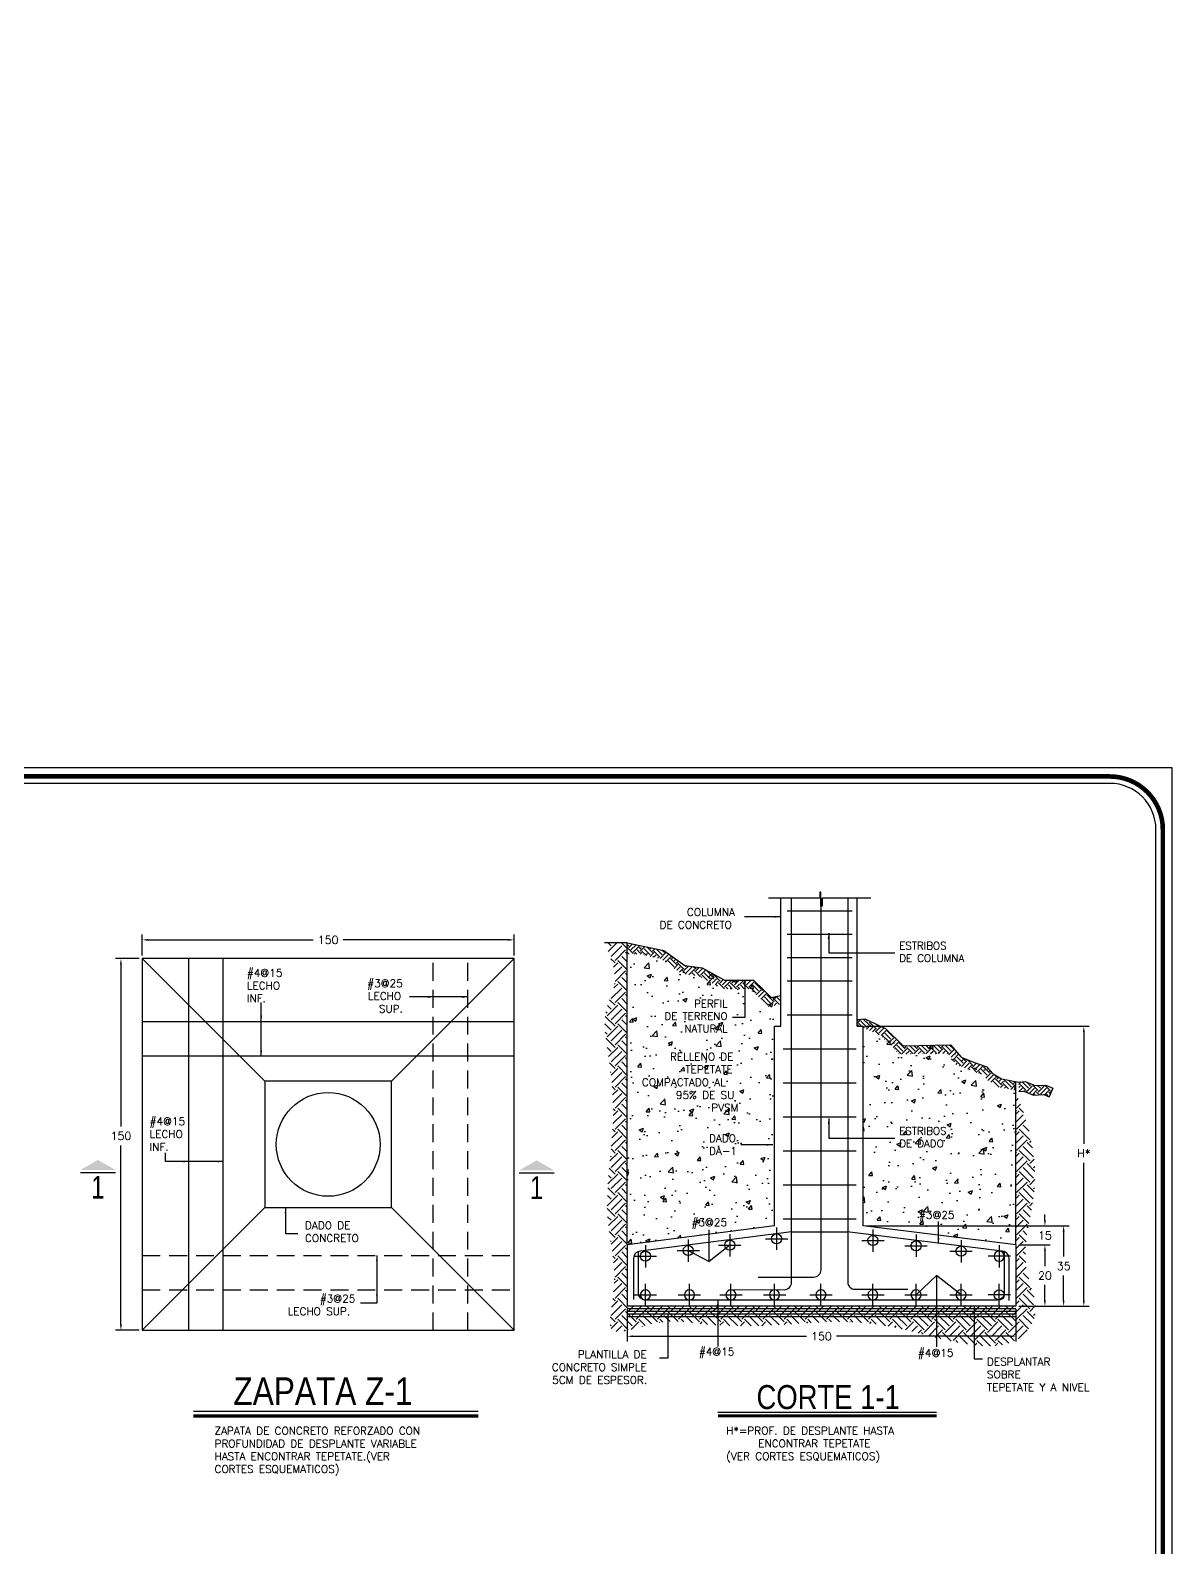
# Model space of a CAD drawing. Header units: millimetres. Extents: x -478 to -58, y -79 to 80.
# Drawn here: x -453.85 to -434.82, y 54.44 to 79.84 of the extents above; entities that cross this region are included whole.
import ezdxf

# ---------------------------------------------------------------- set-up
doc = ezdxf.new("R2010")
doc.units = ezdxf.units.MM
doc.header["$MEASUREMENT"] = 0
doc.linetypes.add('DASHED2', pattern=[0.375, 0.25, -0.125])
doc.layers.get('Defpoints').update_dxf_attribs({"color": 71})
for name, color, linetype in [('ACERO', 40, 'Continuous'), ('ACEROP', 40, 'DASHED2'), ('cimentacion', 2, 'Continuous'), ('Cotas', 1, 'Continuous'), ('L1', 1, 'Continuous'), ('MUROS', 4, 'Continuous'), ('texto', 5, 'Continuous')]:
    doc.layers.add(name, color=color, linetype=linetype)
doc.styles.add('GRAN', font='swissck.ttf', dxfattribs={"height": 0.3})
doc.styles.add('PEQ', font='simplex.shx', dxfattribs={"height": 0.09})
doc.styles.add('ROMANS', font='simplex.shx')
doc.dimstyles.new('STANDARD$0', dxfattribs={"dimtxt": 0.135, "dimasz": 0.095, "dimexe": 0.09, "dimexo": 0.05, "dimgap": 0.09, "dimtad": 0, "dimtih": 1, "dimtoh": 1, "dimdec": 0, "dimlfac": 100, "dimzin": 0, "dimdsep": 46, "dimtxsty": 'ROMANS', "dimcen": 0.09, "dimclrd": 1, "dimclre": 1, "dimclrt": 5, "dimadec": 0, "dimazin": 0, "dimtfac": 1, "dimtdec": 0, "dimtofl": 0, "dimtmove": 0, "dimatfit": 1, "dimfxl": 1, "dimtolj": 1, "dimtzin": 0, "dimarcsym": 0})
doc.dimstyles.new('STANDARD$7', dxfattribs={"dimtxt": 0.6, "dimasz": 0.09, "dimexe": 0.18, "dimexo": 0.0625, "dimgap": 0.09, "dimtad": 0, "dimtih": 1, "dimtoh": 1, "dimzin": 0, "dimdsep": 46, "dimtxsty": 'PEQ', "dimcen": 0.09, "dimclrd": 1, "dimclre": 1, "dimadec": 0, "dimazin": 0, "dimtfac": 1, "dimtdec": 4, "dimtofl": 0, "dimtmove": 0, "dimatfit": 1, "dimfxl": 1, "dimtolj": 1, "dimtzin": 0, "dimarcsym": 0})
pattern_1 = [(45, (0, -1.49041), (3e-17, 0.201525433), [0.1425, -0.1425]), (45, (-0.03779, -1.45262), (3e-17, 0.201525433), [0.1425, -0.1425]), (45, (-0.07557, -1.41484), (3e-17, 0.201525433), [0.1425, -0.1425]), (135, (-0.07557, -1.38965), (-0.201525433, 4e-17), [0.1425, -0.1425]), (135, (-0.03779, -1.35186), (-0.201525433, 4e-17), [0.1425, -0.1425]), (135, (1e-17, -1.31408), (-0.201525433, 4e-17), [0.1425, -0.1425])]

# ---------------------------------------------------------------- blocks, each defined once
blk = doc.blocks.new('*D15')
at = {"layer": 'Cotas', "color": 1, "lineweight": -2}
for p, q in [((-451.976, 64.35), (-451.976, 64.703)), ((-451.881, 64.613), (-449.115, 64.613)), ((-445.848, 64.613), (-448.614, 64.613)), ((-445.753, 64.35), (-445.753, 64.703))]:
    blk.add_line(p, q, dxfattribs=at)
at = {"layer": 'Cotas', "color": 1}
for points in [[(-451.881, 64.629), (-451.881, 64.598), (-451.976, 64.613)], [(-445.848, 64.629), (-445.848, 64.598), (-445.753, 64.613)]]:
    blk.add_solid(points, dxfattribs=at)
at = {"layer": 'Defpoints', "color": 0}
for p in [(-445.753, 64.613), (-451.976, 64.3), (-445.753, 64.3)]:
    blk.add_point(p, dxfattribs=at)
at = {"layer": 'Cotas', "color": 5, "insert": (-448.865, 64.613), "char_height": 0.135, "attachment_point": 5, "style": 'ROMANS'}
blk.add_mtext('\\A1;150', dxfattribs=at)
blk = doc.blocks.new('*D10')
at = {"layer": 'Cotas', "color": 1, "lineweight": -2}
for p, q in [((-452.026, 64.3), (-452.423, 64.3)), ((-452.333, 64.205), (-452.333, 61.488)), ((-452.333, 58.172), (-452.333, 61.173)), ((-452.026, 58.077), (-452.423, 58.077))]:
    blk.add_line(p, q, dxfattribs=at)
at = {"layer": 'Cotas', "color": 1}
for points in [[(-452.349, 64.205), (-452.317, 64.205), (-452.333, 64.3)], [(-452.349, 58.172), (-452.317, 58.172), (-452.333, 58.077)]]:
    blk.add_solid(points, dxfattribs=at)
at = {"layer": 'Defpoints', "color": 0}
for p in [(-452.333, 64.3), (-451.976, 64.3), (-451.976, 58.077)]:
    blk.add_point(p, dxfattribs=at)
at = {"layer": 'Cotas', "color": 5, "insert": (-452.333, 61.331), "char_height": 0.135, "attachment_point": 5, "style": 'ROMANS'}
blk.add_mtext('\\A1;150', dxfattribs=at)
blk = doc.blocks.new('VAR')
at = {"layer": 'ACERO', "color": 4}
for p, q in [((-0.121, 0), (0.121, 0)), ((0, 0.121), (0, -0.121))]:
    blk.add_line(p, q, dxfattribs=at)
at = {"layer": 'ACERO'}
blk.add_circle((0, 0), 0.0548, dxfattribs=at)
blk = doc.blocks.new('*D11')
at = {"layer": 'Defpoints', "color": 0}
for p in [(-437.357, 59.505, 87.738), (-436.869, 59.505), (-437.357, 58.48, 87.738)]:
    blk.add_point(p, dxfattribs=at)
at = {"layer": 'texto', "color": 1, "lineweight": -2}
for p, q in [((-437.307, 59.505), (-436.779, 59.505)), ((-436.869, 59.41), (-436.869, 59.15)), ((-436.869, 58.575), (-436.869, 58.835)), ((-437.307, 58.48), (-436.779, 58.48))]:
    blk.add_line(p, q, dxfattribs=at)
at = {"layer": 'texto', "color": 1}
for points in [[(-436.885, 59.41), (-436.853, 59.41), (-436.869, 59.505)], [(-436.885, 58.575), (-436.853, 58.575), (-436.869, 58.48)]]:
    blk.add_solid(points, dxfattribs=at)
at = {"layer": 'texto', "color": 5, "insert": (-436.869, 58.992), "char_height": 0.135, "attachment_point": 5, "style": 'ROMANS'}
blk.add_mtext('\\A1;20', dxfattribs=at)
blk = doc.blocks.new('*D12')
at = {"layer": 'Defpoints', "color": 0}
for p in [(-443.861, 58.48), (-437.357, 58.48), (-437.357, 57.976)]:
    blk.add_point(p, dxfattribs=at)
at = {"layer": 'texto', "color": 1, "lineweight": -2}
for p, q in [((-443.861, 58.43), (-443.861, 57.886)), ((-437.357, 58.43), (-437.357, 57.886)), ((-443.766, 57.976), (-440.86, 57.976)), ((-437.452, 57.976), (-440.358, 57.976))]:
    blk.add_line(p, q, dxfattribs=at)
at = {"layer": 'texto', "color": 1}
for points in [[(-443.766, 57.991), (-443.766, 57.96), (-443.861, 57.976)], [(-437.452, 57.991), (-437.452, 57.96), (-437.357, 57.976)]]:
    blk.add_solid(points, dxfattribs=at)
at = {"layer": 'texto', "color": 5, "insert": (-440.609, 57.976), "char_height": 0.135, "attachment_point": 5, "style": 'ROMANS'}
blk.add_mtext('\\A1;150', dxfattribs=at)
blk = doc.blocks.new('*D16')
at = {"layer": 'Defpoints', "color": 0}
for p in [(-439.911, 59.824), (-437.357, 59.505), (-436.869, 59.505)]:
    blk.add_point(p, dxfattribs=at)
at = {"layer": 'texto', "color": 1, "lineweight": -2}
for p, q in [((-436.869, 59.919), (-436.869, 60.014)), ((-439.861, 59.824), (-436.779, 59.824)), ((-437.307, 59.505), (-436.779, 59.505)), ((-436.869, 59.41), (-436.869, 59.315))]:
    blk.add_line(p, q, dxfattribs=at)
at = {"layer": 'texto', "color": 1}
for points in [[(-436.885, 59.919), (-436.853, 59.919), (-436.869, 59.824)], [(-436.885, 59.41), (-436.853, 59.41), (-436.869, 59.505)]]:
    blk.add_solid(points, dxfattribs=at)
at = {"layer": 'texto', "color": 5, "insert": (-436.869, 59.664), "char_height": 0.135, "attachment_point": 5, "style": 'ROMANS'}
blk.add_mtext('\\A1;15', dxfattribs=at)
blk = doc.blocks.new('*D13')
at = {"layer": 'cimentacion', "color": 1, "lineweight": -2}
for p, q in [((-439.861, 63.166), (-436.128, 63.166)), ((-436.218, 63.071), (-436.218, 61.197)), ((-436.218, 58.575), (-436.218, 60.882)), ((-437.307, 58.48), (-436.128, 58.48))]:
    blk.add_line(p, q, dxfattribs=at)
at = {"layer": 'cimentacion', "color": 1}
for points in [[(-436.234, 63.071), (-436.202, 63.071), (-436.218, 63.166)], [(-436.234, 58.575), (-436.202, 58.575), (-436.218, 58.48)]]:
    blk.add_solid(points, dxfattribs=at)
at = {"layer": 'Defpoints', "color": 0}
for p in [(-439.911, 63.166), (-436.218, 63.166), (-437.357, 58.48)]:
    blk.add_point(p, dxfattribs=at)
at = {"layer": 'cimentacion', "color": 5, "insert": (-436.218, 61.04), "char_height": 0.135, "attachment_point": 5, "style": 'ROMANS'}
blk.add_mtext('\\A1;H*', dxfattribs=at)
blk = doc.blocks.new('*D14')
at = {"layer": 'Defpoints', "color": 0}
for p in [(-439.911, 59.824), (-436.556, 59.824), (-437.357, 58.48)]:
    blk.add_point(p, dxfattribs=at)
at = {"layer": 'L1', "color": 1, "lineweight": -2}
for p, q in [((-439.861, 59.824), (-436.466, 59.824)), ((-436.556, 59.729), (-436.556, 59.31)), ((-436.556, 58.575), (-436.556, 58.995)), ((-437.307, 58.48), (-436.466, 58.48))]:
    blk.add_line(p, q, dxfattribs=at)
at = {"layer": 'L1', "color": 1}
for points in [[(-436.572, 59.729), (-436.54, 59.729), (-436.556, 59.824)], [(-436.572, 58.575), (-436.54, 58.575), (-436.556, 58.48)]]:
    blk.add_solid(points, dxfattribs=at)
at = {"layer": 'L1', "color": 5, "insert": (-436.556, 59.152), "char_height": 0.135, "attachment_point": 5, "style": 'ROMANS'}
blk.add_mtext('\\A1;35', dxfattribs=at)

msp = doc.modelspace()

# ---------------------------------------------------------------- hatches: boundary and pattern name
at = {"layer": 'L1'}
h = msp.add_hatch(dxfattribs=at)
h.set_pattern_fill('EARTH', color=256, angle=45, style=0)
h.set_pattern_definition([(45, (0, -1.4904), (3e-17, 0.35355339), [0.25, -0.25]), (45, (-0.0663, -1.42412), (3e-17, 0.35355339), [0.25, -0.25]), (45, (-0.13258, -1.35783), (3e-17, 0.35355339), [0.25, -0.25]), (135, (-0.13258, -1.31363), (-0.35355339, 6e-17), [0.25, -0.25]), (135, (-0.0663, -1.24734), (-0.35355339, 6e-17), [0.25, -0.25]), (135, (3e-17, -1.18105), (-0.35355339, 6e-17), [0.25, -0.25])])
edge = h.paths.add_edge_path()
edge.add_spline(control_points=[(-444.23836, 64.56285), (-444.1326, 64.31336), (-443.97777, 63.94806), (-444.29733, 63.3595), (-444.14412, 62.5892), (-444.041, 61.43209), (-444.31534, 60.00244), (-443.97449, 58.99796), (-444.26301, 57.88578), (-443.31343, 58.29667), (-442.5574, 58.15014), (-441.1585, 58.13357), (-439.53409, 58.40249), (-437.46539, 57.46075), (-436.94025, 58.46613), (-437.36892, 59.26268), (-436.93084, 60.37125), (-437.10411, 61.40796), (-437.30228, 61.92732), (-437.35746, 62.07193)], knot_values=[0, 0, 0, 0, 0.7536928, 1.10351632, 1.90936144, 2.99159065, 4.65468594, 5.99850418, 6.51812352, 7.1619268, 8.06472781, 9.10928925, 11.16548234, 13.52965054, 13.65013932, 14.46508592, 15.84775332, 17.05285171, 17.51788012, 17.51788012, 17.51788012, 17.51788012], degree=3, periodic=0)
edge.add_line((-437.35746, 62.07193), (-437.35746, 59.50462))
edge.add_line((-437.35746, 59.50462), (-437.35746, 58.48038))
edge.add_line((-437.35746, 58.48038), (-443.86083, 58.48038))
edge.add_line((-443.86083, 58.48038), (-443.86083, 59.50462))
edge.add_line((-443.86083, 59.50462), (-443.86083, 64.56285))
edge.add_line((-443.86083, 64.56285), (-444.23836, 64.56285))
h.paths.add_polyline_path([(-444.21149, 62.99945), (-442.14966, 62.99945), (-442.14966, 63.67276), (-444.21149, 63.67276)], flags=24)
h = msp.add_hatch(dxfattribs=at)
h.set_pattern_fill('EARTH', color=256, scale=0.57, angle=45, style=0)
h.set_pattern_definition(pattern_1)
h.paths.add_polyline_path([(-443.62349, 64.5132), (-443.86083, 64.56285), (-443.86083, 64.37372), (-443.65267, 64.37372)])
h = msp.add_hatch(dxfattribs=at)
h.set_pattern_fill('AR-CONC', color=256, scale=0.1, style=0)
h.set_pattern_definition([(50, (0, -1.4904), (0.7172602, -0.0627521), [0.075, -0.825]), (355, (0, -1.4904), (-0.1387513, 0.7521921), [0.06, -0.66]), (100.4514, (0.0598, -1.49564), (0.5785094, 0.6894395), [0.0637402, -0.7011421]), (46.1842, (0, -1.2904), (1.067241, -0.165519), [0.1125, -1.2375]), (96.6356, (0.0889, -1.3042), (0.9346627, 0.9741179), [0.0956103, -1.051713]), (351.1842, (0, -1.2904), (0.934662, 0.9741186), [0.09, -0.99]), (21, (0.1, -1.3404), (0.59690705, -0.4026189), [0.075, -0.825]), (326, (0.1, -1.3404), (0.2433153, 0.72515), [0.06, -0.66]), (71.4514, (0.14974, -1.37396), (0.8402226, 0.3225305), [0.0637402, -0.7011421]), (37.5, (0, -1.4904), (0.01215986, 0.33289385), [0, -0.652, 0, -0.67, 0, -0.6625]), (7.5, (0, -1.4904), (0.26306954, 0.3944117), [0, -0.382, 0, -0.637, 0, -0.2525]), (327.5, (-0.223, -1.4904), (0.53382244, -0.02255487), [0, -0.25, 0, -0.78, 0, -1.035]), (317.5, (-0.323, -1.4904), (0.58318617, 0.100105), [0, -0.325, 0, -0.518, 0, -0.735])])
h.paths.add_polyline_path([(-441.39257, 63.16622), (-441.28951, 63.16622), (-441.28951, 63.68137), (-441.44956, 63.65099), (-441.5726, 63.76907), (-441.74689, 63.93639), (-442.22957, 63.93639), (-442.60615, 64.14408), (-442.89407, 64.18344), (-443.24546, 64.43412), (-443.86083, 64.56285), (-443.86083, 59.50462), (-441.39257, 59.82355)])
h.paths.add_polyline_path([(-438.27027, 62.64719), (-438.44768, 62.85798), (-439.24429, 62.84137), (-439.53788, 63.13029), (-439.88385, 63.29044), (-440.01416, 63.28024), (-440.01416, 63.16622), (-439.91109, 63.16622), (-439.91109, 59.82413), (-437.35746, 59.50462), (-437.35746, 62.23968), (-437.5959, 62.28471), (-437.73466, 62.37074), (-437.84108, 62.48729), (-438.06249, 62.56554)])
h.paths.add_polyline_path([(-443.37957, 63.03237), (-442.14966, 63.03237), (-442.14966, 63.63985), (-443.37957, 63.63985)], flags=24)
h.paths.add_polyline_path([(-442.52293, 60.98211), (-441.97024, 60.98211), (-441.97024, 61.38824), (-442.52293, 61.38824)], flags=24)
h.paths.add_polyline_path([(-442.81591, 59.74314), (-442.15939, 59.74314), (-442.15939, 59.97827), (-442.81591, 59.97827)], flags=24)
h.paths.add_polyline_path([(-439.33916, 61.11088), (-438.42046, 61.11088), (-438.42046, 61.50888), (-439.33916, 61.50888)], flags=24)
h.paths.add_polyline_path([(-439.00811, 59.86943), (-438.35159, 59.86943), (-438.35159, 60.10456), (-439.00811, 60.10456)], flags=24)
h = msp.add_hatch(dxfattribs=at)
h.set_pattern_fill('EARTH', color=256, scale=0.57, angle=45, style=0)
h.set_pattern_definition([(45, (-22.65402, 1.75098), (1e-17, 0.201525433), [0.1425, -0.1425]), (45, (-22.6918, 1.78876), (1e-17, 0.201525433), [0.1425, -0.1425]), (45, (-22.72959, 1.82655), (1e-17, 0.201525433), [0.1425, -0.1425]), (135, (-22.72959, 1.85174), (-0.201525433, 3e-17), [0.1425, -0.1425]), (135, (-22.6918, 1.88953), (-0.201525433, 3e-17), [0.1425, -0.1425]), (135, (-22.65402, 1.92731), (-0.201525433, 3e-17), [0.1425, -0.1425])])
h.paths.add_polyline_path([(-442.60615, 64.14408), (-442.89407, 64.18344), (-443.24546, 64.43412), (-443.62349, 64.5132), (-443.65267, 64.37372), (-443.30389, 64.30076), (-442.94821, 64.04701), (-442.65174, 64.00648), (-442.26626, 63.79389), (-441.80422, 63.79389), (-441.67128, 63.66627), (-441.4952, 63.49728), (-441.28951, 63.53633), (-441.28951, 63.68137), (-441.44956, 63.65099), (-441.5726, 63.76907), (-441.74689, 63.93639), (-442.22957, 63.93639)])
h.paths.add_polyline_path([(-439.88385, 63.29044), (-440.01416, 63.28024), (-440.01416, 63.16622), (-439.91109, 63.16622), (-439.91109, 63.14603), (-439.6202, 63.01137), (-439.30141, 62.69765), (-438.51283, 62.71409), (-438.35602, 62.52778), (-438.1123, 62.43201), (-437.92223, 62.36484), (-437.82656, 62.26005), (-437.64842, 62.14961), (-437.3839, 62.09965), (-437.35746, 62.23968), (-437.5959, 62.28471), (-437.73466, 62.37074), (-437.84108, 62.48729), (-438.06249, 62.56554), (-438.27027, 62.64719), (-438.44768, 62.85798), (-439.24429, 62.84137), (-439.53788, 63.13029)])
h = msp.add_hatch(dxfattribs=at)
h.set_pattern_fill('EARTH', color=256, scale=0.57, angle=45, style=0)
h.set_pattern_definition(pattern_1)
h.paths.add_polyline_path([(-436.85568, 62.18134), (-437.03157, 62.17289), (-437.19731, 62.24046), (-437.30746, 62.23023), (-437.30746, 62.07193), (-437.22112, 62.07995), (-437.05881, 62.01378), (-436.88492, 62.02213), (-436.79862, 61.98449), (-436.73561, 62.12898)])

# ---------------------------------------------------------------- linework, layer by layer
at = {"color": 6}
for p, q in [((-441.18554, 65.09866), (-440.09385, 65.09866)), ((-441.18554, 64.70902), (-440.09385, 64.70902)), ((-441.18554, 64.31939), (-440.09385, 64.31939)), ((-441.18554, 63.92975), (-440.09385, 63.92975)), ((-441.18554, 63.35975), (-440.09385, 63.35975)), ((-441.25204, 62.78975), (-440.02735, 62.78975)), ((-441.25204, 62.21975), (-440.02735, 62.21975)), ((-441.25204, 61.64975), (-440.02735, 61.64975)), ((-441.25204, 61.07975), (-440.02735, 61.07975)), ((-441.25204, 60.50975), (-440.02735, 60.50975)), ((-441.25204, 59.93975), (-440.02735, 59.93975))]:
    msp.add_line(p, q, dxfattribs=at)
at = {"layer": 'ACERO'}
for p, q in [((-440.61555, 59.09124), (-440.61555, 65.30981)), ((-451.19703, 58.07674), (-451.19703, 64.29953)), ((-450.61991, 58.07674), (-450.61991, 64.29953)), ((-451.97615, 63.24746), (-445.75337, 63.24746)), ((-451.97615, 62.67033), (-445.75337, 62.67033)), ((-441.10954, 59.72259), (-440.16985, 59.72259)), ((-441.66706, 58.9663), (-440.74048, 58.9663))]:
    msp.add_line(p, q, dxfattribs=at)
for points in [[(-442.16105, 58.75763), (-441.23447, 58.75601, 0.41421356), (-441.10954, 58.88095), (-441.10954, 65.30981)], [(-440.16985, 65.30981), (-440.16985, 58.88823, 0.41421356), (-440.04491, 58.7633), (-439.16228, 58.76278)], [(-441.10954, 59.72259), (-443.63871, 59.4017, 0.41421356), (-443.75439, 59.28601), (-443.75439, 58.58994)], [(-437.47016, 58.57561), (-437.47016, 59.28601, 0.41421356), (-437.58584, 59.4017), (-440.17625, 59.72259)], [(-437.549, 59.40938), (-437.549, 58.69898, -0.41421356), (-437.66468, 58.5833), (-443.55685, 58.5833, -0.41421356), (-443.67253, 58.69898), (-443.67253, 59.39506)]]:
    msp.add_lwpolyline(points, format="xyb", dxfattribs=at)
msp.add_arc((-440.74048, 59.09124), 0.12494, 270, 360, dxfattribs=at)
at = {"layer": 'ACEROP', "ltscale": 1.2}
for p, q in [((-447.10635, 58.07674), (-447.10635, 64.29953)), ((-446.52923, 58.07674), (-446.52923, 64.29953)), ((-451.97615, 59.33002), (-445.75337, 59.33002)), ((-451.97615, 58.7529), (-445.75337, 58.7529))]:
    msp.add_line(p, q, dxfattribs=at)
at = {"layer": 'L1'}
for p, q in [((-443.86083, 64.56285), (-444.23836, 64.56285)), ((-443.86083, 59.50462), (-443.86083, 64.56285)), ((-437.35746, 62.23968), (-437.3839, 62.09965)), ((-437.35746, 59.50462), (-437.35746, 62.23023)), ((-436.73561, 62.12898), (-436.79862, 61.98449)), ((-437.35746, 58.43574), (-443.86083, 58.43574)), ((-437.35746, 58.39111), (-443.86083, 58.39111)), ((-437.35746, 58.34647), (-443.86083, 58.34647)), ((-437.35746, 58.30184), (-443.86083, 58.30184))]:
    msp.add_line(p, q, dxfattribs=at)
for points in [[(-439.781, 65.30981), (-440.5951, 65.30981), (-440.5951, 65.17792), (-440.61701, 65.17792), (-440.61701, 65.41472), (-440.63891, 65.41472), (-440.63891, 65.30981), (-441.49391, 65.30981)], [(-443.86083, 64.56285), (-443.24546, 64.43412), (-442.89407, 64.18344), (-442.60615, 64.14408), (-442.22957, 63.93639), (-441.74689, 63.93639), (-441.5726, 63.76907), (-441.44956, 63.65099), (-441.28951, 63.68137)], [(-440.01416, 63.28024), (-439.88385, 63.29044), (-439.53788, 63.13029), (-439.24429, 62.84137), (-438.44768, 62.85798), (-438.27027, 62.64719), (-438.06249, 62.56554), (-437.84108, 62.48729), (-437.73466, 62.37074), (-437.5959, 62.28471), (-437.30746, 62.23023)], [(-437.30746, 62.23023), (-437.19731, 62.24046), (-437.03157, 62.17289), (-436.85568, 62.18134), (-436.73561, 62.12898)], [(-437.30746, 62.07193), (-437.22112, 62.07995), (-437.05881, 62.01378), (-436.88492, 62.02213), (-436.79862, 61.98449)]]:
    msp.add_lwpolyline(points, dxfattribs=at)
msp.add_circle((-448.86476, 61.18814), 0.8684, dxfattribs=at)
at = {"layer": 'MUROS'}
for p, q in [((-441.28951, 63.16622), (-441.28951, 65.30981)), ((-440.01416, 63.16622), (-440.01416, 65.30981)), ((-441.39257, 59.82355), (-441.39257, 63.16622)), ((-441.39257, 63.16622), (-441.28951, 63.16622)), ((-440.01416, 63.16622), (-439.91109, 63.16622)), ((-439.91109, 59.82413), (-439.91109, 63.16622)), ((-441.39257, 59.82355), (-443.86083, 59.50462)), ((-437.35746, 59.50462), (-439.91109, 59.82413)), ((-443.86083, 59.50462), (-443.86083, 58.48038)), ((-437.35746, 59.50462), (-437.35746, 58.48038)), ((-437.35746, 58.48038), (-443.86083, 58.48038))]:
    msp.add_line(p, q, dxfattribs=at)
at = {"layer": 'texto'}
for p, q in [((-449.92316, 62.24654), (-451.97615, 64.29953)), ((-447.80636, 62.24654), (-445.75337, 64.29953)), ((-453.01177, 60.72026), (-452.42573, 60.72026)), ((-445.66964, 60.71314), (-445.0836, 60.71314)), ((-449.92316, 60.12973), (-451.97615, 58.07674)), ((-445.75337, 58.07674), (-447.80636, 60.12973)), ((-446.35357, 56.71701), (-451.11896, 56.71701)), ((-442.34329, 56.70683), (-438.68113, 56.70683))]:
    msp.add_line(p, q, dxfattribs=at)
at = {"layer": 'texto', "color": 7}
msp.add_lwpolyline([(-478.24153, 1.65615), (-478.24153, 67.49957), (-434.74588, 67.49957), (-434.74588, 1.65615)], close=True, dxfattribs=at)
at = {"layer": 'texto', "const_width": 0.07718}
msp.add_lwpolyline([(-478.0933, 66.46207), (-478.0933, 2.74941, 0.41421356), (-477.20579, 1.86189), (-435.78338, 1.86189, 0.41421356), (-434.89587, 2.74941), (-434.89587, 66.46207, 0.41421356), (-435.78338, 67.34958), (-477.20579, 67.34958, 0.41421356)], format="xyb", close=True, dxfattribs=at)
at = {"layer": 'texto'}
msp.add_lwpolyline([(-477.97754, 66.46207), (-477.97754, 2.74941, 0.41421356), (-477.20579, 1.97766), (-435.78338, 1.97766, 0.41421356), (-435.01163, 2.74941), (-435.01163, 66.46207, 0.41421356), (-435.78338, 67.23382), (-477.20579, 67.23382, 0.41421356)], format="xyb", close=True, dxfattribs=at)
for points in [[(-451.97615, 58.07674), (-445.75337, 58.07674), (-445.75337, 64.29953), (-451.97615, 64.29953)], [(-447.80636, 60.12973), (-447.80636, 62.24654), (-449.92316, 62.24654), (-449.92316, 60.12973)]]:
    msp.add_lwpolyline(points, close=True, dxfattribs=at)
for points, const_width in [([(-446.35357, 56.64335), (-451.11896, 56.64335)], 0.05525), ([(-442.34329, 56.64335), (-438.68113, 56.64335)], 0.04761)]:
    msp.add_lwpolyline(points, dxfattribs=dict(at, const_width=const_width))
for points in [[(-453.01177, 60.76147), (-452.71875, 60.92777), (-452.42573, 60.76147)], [(-445.66964, 60.75434), (-445.37662, 60.92065), (-445.0836, 60.75434)]]:
    msp.add_solid(points, dxfattribs=at)

# ---------------------------------------------------------------- block references
at = {"layer": 'ACERO', "yscale": 1.546124764722332, "zscale": 1.546124764721856}
for p, xscale in [((-441.35968, 59.60878), 1.54612476471974), ((-439.74767, 59.57799), 1.54612476471974), ((-443.55657, 59.31717), 1.54612476471974), ((-442.83855, 59.41075), 1.54612476471974), ((-442.14387, 59.50049), 1.54612476471974), ((-439.02624, 59.49097), 1.54612476471974), ((-438.27281, 59.39937), 1.54612476471974), ((-437.63376, 59.31693), -1.54612476471974)]:
    msp.add_blockref('VAR', p, dxfattribs=dict(at, xscale=xscale))
at = {"layer": 'ACERO', "yscale": 1.54612476472217, "zscale": 1.546124764721856, "rotation": 180}
for p, xscale in [((-443.55657, 58.66782), -1.54612476471974), ((-442.81814, 58.66807), -1.54612476471974), ((-442.12345, 58.66807), -1.54612476471974), ((-441.39401, 58.6678), -1.54612476471974), ((-440.61716, 58.66782), -1.54612476471974), ((-439.74767, 58.66807), -1.54612476471974), ((-439.02624, 58.66807), -1.54612476471974), ((-438.27281, 58.66807), -1.54612476471974), ((-437.63376, 58.66807), 1.54612476471974)]:
    msp.add_blockref('VAR', p, dxfattribs=dict(at, xscale=xscale))

# ---------------------------------------------------------------- texts
at = {"layer": 'L1', "color": 5, "char_height": 0.135, "attachment_point": 4, "style": 'ROMANS'}
for insert in [(-438.07754, 79.84271), (-437.79119, 64.75643), (-438.76993, 63.90554), (-449.28236, 61.18742)]:
    msp.add_mtext('\\A1;', dxfattribs=dict(at, insert=insert))
at = {"layer": 'texto', "style": 'GRAN', "width": 0.906209}
for p in [(-452.83012, 60.28187), (-445.48798, 60.27474)]:
    msp.add_text('1', height=0.37982, dxfattribs=at).set_placement(p)
at = {"layer": 'texto', "style": 'GRAN'}
for s, height, p in [('ZAPATA Z-1', 0.4617, (-450.45051, 56.82689)), ('CORTE 1-1', 0.400995, (-441.69628, 56.7574))]:
    msp.add_text(s, height=height, dxfattribs=at).set_placement(p)
at = {"layer": 'texto', "style": 'PEQ'}
for s, insert, char_height, attachment_point in [('\\pi-0.87943;COLUMNA\\P\\pi-1.3375;DE CONCRETO', (-441.98041, 64.97205), 0.12825, 4), ('ESTRIBOS\\PDE COLUMNA', (-439.30774, 64.41107), 0.125685, 4), ('#4@15\\PLECHO\\PINF.', (-450.22516, 63.84675), 0.12825, 4), ('\\pi-0.59239;#3@25\\P\\pi-0.58018;LECHO \\P\\pi-0.39696;SUP.', (-447.61866, 63.67204), 0.12825, 4), ('PERFIL\\PDE TERRENO\\PNATURAL', (-442.18108, 63.33611), 0.125685, 6), ('\\pi-1.1604;RELLENO DE\\P\\pi-0.90386;TEPETATE\\P\\pi-1.6306;COMPACTADO AL\\P\\pi-1.0626;95% DE SU \\P\\pi-0.47025;PVSM', (-441.98311, 62.23013), 0.12825, 4), ('#4@15\\PLECHO\\PINF.', (-451.85352, 61.36137), 0.12825, 4), ('DADO\\PDA-1', (-442.49087, 61.18518), 0.12825, 4), ('ESTRIBOS\\PDE DADO', (-439.30774, 61.30988), 0.125685, 4), ('#3@25', (-442.78385, 59.86071), 0.12825, 4), ('#3@25', (-438.97604, 59.98699), 0.12825, 4), ('DADO DE\\PCONCRETO', (-449.25228, 59.72581), 0.12825, 4), ('\\pi-0.59239;#3@25\\P\\pi-1.1298;LECHO SUP.', (-448.4118, 58.49962), 0.12825, 4), ('\\pi-1.3253;PLANTILLA DE\\P\\pi-1.7589;CONCRETO SIMPLE \\P\\pi-1.7527;5CM DE ESPESOR.', (-443.36246, 57.4586), 0.12825, 4), ('#4@15', (-442.66135, 57.69634), 0.12825, 4), ('#4@15', (-438.99361, 57.67708, -87.73818), 0.12825, 4), ('DESPLANTAR\\PSOBRE\\PTEPETATE Y A NIVEL', (-437.83932, 57.33608), 0.12825, 4), ('{\\H0.85714x;ZAPATA DE CONCRETO REFORZADO CON \\PPROFUNDIDAD DE DESPLANTE VARIABLE \\PHASTA ENCONTRAR TEPETATE.(VER \\PCORTES ESQUEMATICOS)\\P } ', (-450.76666, 55.93367), 0.149625, 4), ('\\pi-1.6184;{\\H0.85714x;H*=PROF. DE DESPLANTE HASTA \\P\\pi-1.084;ENCONTRAR TEPETATE \\P\\pi-1.4565;(VER CORTES ESQUEMATICOS) } ', (-440.583, 56.15944), 0.149625, 4)]:
    msp.add_mtext(s, dxfattribs=dict(at, insert=insert, char_height=char_height, attachment_point=attachment_point))

# ---------------------------------------------------------------- dimensions: what is measured, and where the dimension line sits
at = {"layer": 'cimentacion', "color": 1}
dim = msp.add_linear_dim(base=(-436.21814, 63.16622), p1=(-437.35746, 58.48038), p2=(-439.91109, 63.16622), angle=90, text='H*', dimstyle='STANDARD$0', dxfattribs=at)
dim.commit()
dim.dimension.update_dxf_attribs({"geometry": '*D13', "text_midpoint": (-436.21814, 61.0397), "dimtype": 160})
at = {"layer": 'Cotas'}
dim = msp.add_linear_dim(base=(-445.75337, 64.6134), p1=(-451.97615, 64.29953), p2=(-445.75337, 64.29953), text='150', dimstyle='STANDARD$0', dxfattribs=at)
dim.commit()
dim.dimension.update_dxf_attribs({"geometry": '*D15', "text_midpoint": (-448.86476, 64.6134), "dimtype": 160})
dim = msp.add_linear_dim(base=(-452.3328, 64.29953), p1=(-451.97615, 58.07674), p2=(-451.97615, 64.29953), angle=90, text='150', dimstyle='STANDARD$0', dxfattribs=at)
dim.commit()
dim.dimension.update_dxf_attribs({"geometry": '*D10', "text_midpoint": (-452.3328, 61.33064), "dimtype": 160})
at = {"layer": 'L1', "color": 6}
dim = msp.add_linear_dim(base=(-436.55603, 59.82413), p1=(-437.35746, 58.48038), p2=(-439.91109, 59.82413), angle=90, text='35', dimstyle='STANDARD$0', dxfattribs=at)
dim.commit()
dim.dimension.update_dxf_attribs({"geometry": '*D14', "text_midpoint": (-436.55603, 59.15225), "dimtype": 160})
at = {"layer": 'texto'}
for base, p1, text, picture, middle in [((-436.86901, 59.50462), (-439.91109, 59.82413), '15', '*D16', (-436.86901, 59.66438)), ((-436.86901, 59.50462, -87.73818), (-437.35746, 58.48038), '20', '*D11', (-436.86901, 58.9925, -87.73818))]:
    dim = msp.add_linear_dim(base=base, p1=p1, p2=(-437.35746, 59.50462), angle=90, text=text, dimstyle='STANDARD$0', dxfattribs=at)
    dim.commit()
    dim.dimension.update_dxf_attribs({"geometry": picture, "text_midpoint": middle, "dimtype": 160})
dim = msp.add_linear_dim(base=(-437.35746, 57.97554), p1=(-443.86083, 58.48038), p2=(-437.35746, 58.48038), text='150', dimstyle='STANDARD$0', dxfattribs=at)
dim.commit()
dim.dimension.update_dxf_attribs({"geometry": '*D12', "text_midpoint": (-440.60914, 57.97554), "dimtype": 160})

# ---------------------------------------------------------------- leaders
for points, dimstyle, override in [([(-441.29863, 64.99931), (-441.89696, 64.99931)], 'STANDARD$0', {"dimgap": 0.09, "dimtad": 0}), ([(-451.19703, 60.90314), (-451.58746, 60.90314), (-451.58746, 61.04824)], 'STANDARD$0', {"dimgap": 0.09, "dimtad": 0}), ([(-441.42408, 61.18291), (-441.95673, 61.18291)], 'STANDARD$0', {"dimgap": 0.09, "dimtad": 0}), ([(-449.57823, 60.12973), (-449.57823, 59.69701), (-449.37236, 59.69701)], 'STANDARD$7', {"dimtxt": 0.135, "dimasz": 0.095, "dimexe": 0.09, "dimexo": 0.05, "dimdec": 0, "dimlfac": 100, "dimtxsty": 'ROMANS', "dimclrt": 5, "dimtdec": 0}), ([(-448.04963, 59.33002), (-448.04963, 58.7529)], 'STANDARD$0', {"dimgap": 0.09, "dimtad": 0}), ([(-448.04963, 58.7529), (-448.04963, 58.52805), (-448.32635, 58.52805)], 'STANDARD$0', {"dimgap": 0.09, "dimtad": 0}), ([(-438.05225, 58.48038), (-438.05225, 57.59791), (-437.9163, 57.59791)], 'STANDARD$0', {"dimgap": 0.09, "dimtad": 0}), ([(-443.1796, 58.34647), (-443.1796, 57.60724), (-443.32219, 57.60724)], 'STANDARD$0', {"dimgap": 0.09, "dimtad": 0})]:
    msp.add_leader(points, dimstyle=dimstyle, override=override)
at = {"layer": 'cimentacion', "color": 2}
for points in [[(-449.98463, 63.24746), (-449.98463, 63.56218)], [(-447.10635, 63.65694), (-447.50388, 63.65694)], [(-446.52923, 63.65694), (-447.10635, 63.65694)], [(-449.98463, 62.67033), (-449.98463, 63.24746)], [(-450.61991, 60.90314), (-451.19703, 60.90314)], [(-442.14387, 59.50049), (-442.48671, 59.22759), (-442.48671, 59.75935)], [(-438.64989, 59.52798), (-438.64989, 59.90057)], [(-442.83855, 59.41075), (-442.48671, 59.22759)]]:
    msp.add_leader(points, dimstyle='STANDARD$0', override={"dimgap": 0.09, "dimtad": 0}, dxfattribs=at)
at = {"layer": 'cimentacion', "color": 1}
for points in [[(-439.02624, 58.66807), (-438.68454, 58.99408)], [(-438.27281, 58.66807), (-438.68454, 58.99408), (-438.68454, 57.80023)], [(-442.34482, 58.5833), (-442.34482, 57.80606)]]:
    msp.add_leader(points, dimstyle='STANDARD$0', override={"dimgap": 0.09, "dimtad": 0}, dxfattribs=at)
at = {"layer": 'L1'}
for points in [[(-440.48817, 64.72515), (-440.48817, 64.39664), (-439.37855, 64.39664)], [(-441.89079, 63.93639), (-441.89079, 63.31338), (-442.09563, 63.31338)], [(-440.48817, 61.62395), (-440.48817, 61.29544), (-439.37855, 61.29544)]]:
    msp.add_leader(points, dimstyle='STANDARD$0', dxfattribs=at)

doc.saveas('drawing.dxf')
